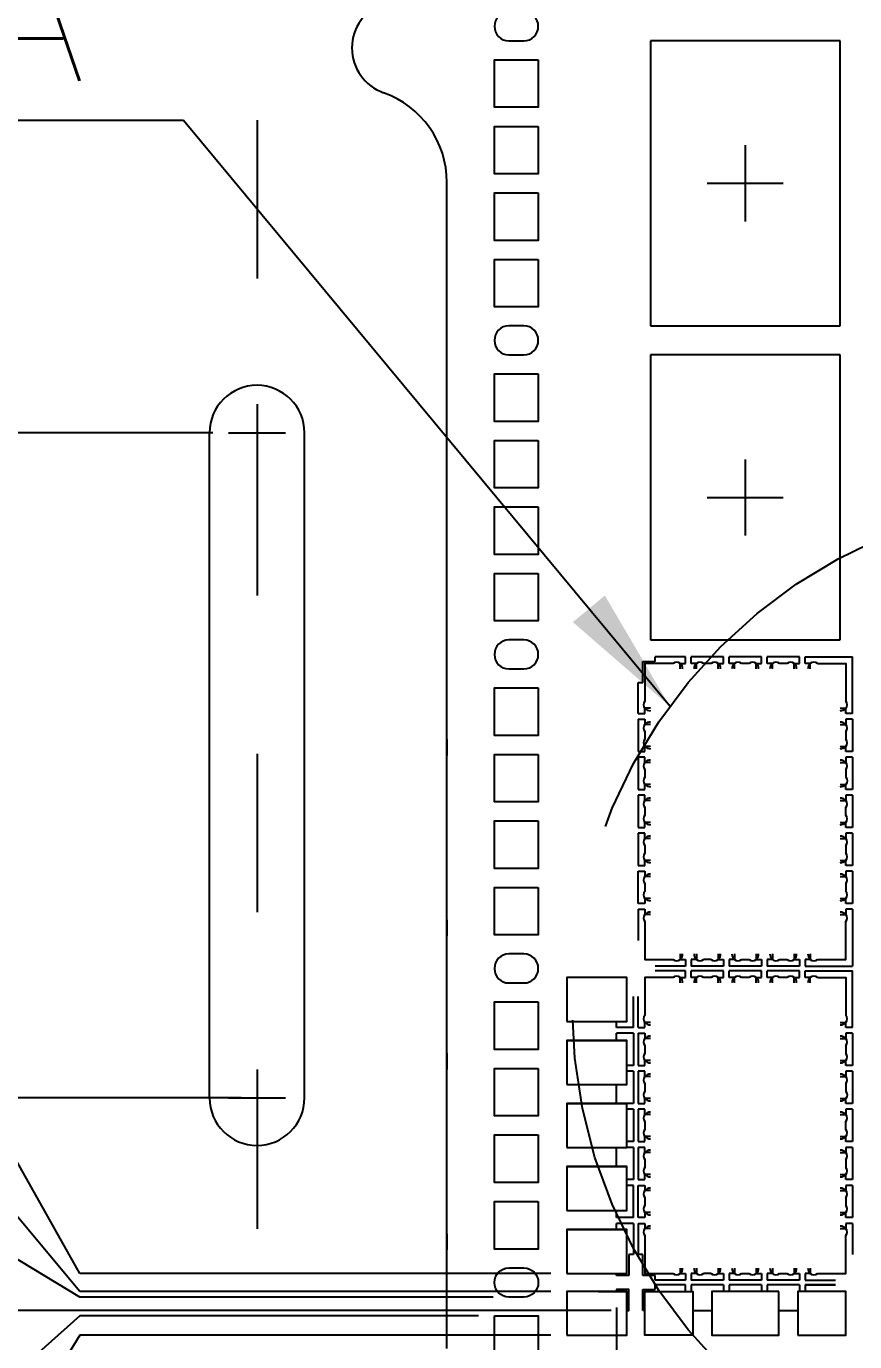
# Model space of a CAD drawing. Header units: millimetres. Extents: x -229.38 to -221.22, y 820.07 to 825.94.
# Drawn here: x -228.279 to -227.755, y 821.223 to 822.053 of the extents above; entities that cross this region are included whole.
import ezdxf

# ---------------------------------------------------------------- set-up
doc = ezdxf.new("R2010")
doc.units = ezdxf.units.MM
doc.linetypes.add('CENTER', pattern=[2, 1.25, -0.25, 0.25, -0.25])
doc.linetypes.add('HIDDEN', pattern=[0.375, 0.25, -0.125])
doc.layers.add('1', color=7, linetype='Continuous')
doc.layers.add('1D', color=4, linetype='Continuous')
doc.styles.add('SIMPLEX', font='simplex.shx', dxfattribs={"bigfont": 'AllInOneBig.shx'})
doc.dimstyles.new('Standard2', dxfattribs={"dimtxt": 0.08, "dimasz": 0.08, "dimexe": 0.01, "dimexo": 0.01, "dimgap": 0.027, "dimtad": 1, "dimdec": 3, "dimlfac": 16.666667, "dimrnd": 0.0005, "dimzin": 1, "dimtxsty": 'SIMPLEX', "dimcen": 0.02, "dimclrd": 256, "dimclre": 256, "dimclrt": 256, "dimazin": 3, "dimtp": 0.03, "dimtm": 0.05, "dimtfac": 0.8, "dimtdec": 3, "dimtmove": 0, "dimatfit": 3, "dimfxl": 0.05, "dimtzin": 4, "dimlwd": -1, "dimlwe": -1})

# ---------------------------------------------------------------- blocks, each defined once
blk = doc.blocks.new('*D48')
at = {"layer": '1D', "ltscale": 0.1, "transparency": 16777216}
for p, q in [((-228.40353, 821.64577), (-228.56353, 821.64577)), ((-228.29288, 821.37677), (-228.40353, 821.64577)), ((-228.14288, 821.37677), (-228.29288, 821.37677))]:
    blk.add_line(p, q, dxfattribs=at)
at = {"layer": 'Defpoints', "color": 0, "ltscale": 0.1, "transparency": 16777216}
for p in [(-226.23388, 822.94576), (-228.56353, 821.64577), (-228.13288, 821.37677)]:
    blk.add_point(p, dxfattribs=at)
at = {"layer": '1D', "ltscale": 0.1, "transparency": 16777216, "insert": (-228.78101, 821.64577), "char_height": 0.08, "attachment_point": 5, "style": 'SIMPLEX'}
blk.add_mtext('\\A1;26.150', dxfattribs=at)
blk = doc.blocks.new('*D49')
at = {"layer": '1D', "ltscale": 0.1, "transparency": 16777216}
blk.add_line((-228.16088, 821.79675), (-228.56476, 821.79675), dxfattribs=at)
at = {"layer": 'Defpoints', "color": 0, "ltscale": 0.1, "transparency": 16777216}
for p in [(-226.23388, 822.94576), (-228.56476, 821.79675), (-228.15088, 821.79675)]:
    blk.add_point(p, dxfattribs=at)
at = {"layer": '1D', "ltscale": 0.1, "transparency": 16777216, "insert": (-228.77461, 821.79675), "char_height": 0.08, "attachment_point": 5, "style": 'SIMPLEX'}
blk.add_mtext('\\A1;19.150', dxfattribs=at)
blk = doc.blocks.new('*D51')
at = {"transparency": 16777216}
for p, q in [((-228.23932, 821.13376), (-228.39932, 820.73296)), ((-227.99288, 821.13376), (-228.23932, 821.13376)), ((-228.39932, 820.73296), (-228.55932, 820.73296))]:
    blk.add_line(p, q, dxfattribs=at)
at = {"layer": 'Defpoints', "color": 0, "transparency": 16777216}
for p in [(-226.23388, 822.94576), (-227.98288, 821.13376), (-228.55932, 820.73296)]:
    blk.add_point(p, dxfattribs=at)
at = {"transparency": 16777216, "insert": (-228.78441, 820.73296), "char_height": 0.08, "attachment_point": 5, "style": 'SIMPLEX'}
blk.add_mtext('\\A1;30.200', dxfattribs=at)
blk = doc.blocks.new('*D55')
at = {"transparency": 16777216}
for p, q in [((-227.98288, 821.12376), (-227.98288, 820.80397)), ((-227.98288, 820.80397), (-228.2668, 820.64397)), ((-228.2668, 820.64397), (-228.2668, 820.48397))]:
    blk.add_line(p, q, dxfattribs=at)
at = {"layer": 'Defpoints', "color": 0, "linetype": 'HIDDEN', "transparency": 16777216}
for p in [(-226.23388, 822.94576), (-227.98288, 821.13376), (-228.2668, 820.48397)]:
    blk.add_point(p, dxfattribs=at)
at = {"linetype": 'HIDDEN', "transparency": 16777216, "insert": (-228.2668, 820.26649), "char_height": 0.08, "attachment_point": 5, "rotation": 90, "style": 'SIMPLEX'}
blk.add_mtext('\\A1;29.150', dxfattribs=at)
blk = doc.blocks.new('*D60')
at = {"transparency": 16777216}
for p, q in [((-228.24658, 821.04376), (-228.40602, 820.6192)), ((-228.09658, 821.04376), (-228.24658, 821.04376)), ((-228.40602, 820.6192), (-228.56602, 820.6192))]:
    blk.add_line(p, q, dxfattribs=at)
at = {"layer": 'Defpoints', "color": 0, "transparency": 16777216}
for p in [(-226.23388, 822.94576), (-228.08658, 821.04376), (-228.56602, 820.6192)]:
    blk.add_point(p, dxfattribs=at)
at = {"transparency": 16777216, "insert": (-229.00445, 820.6192), "char_height": 0.08, "attachment_point": 5, "style": 'SIMPLEX'}
blk.add_mtext('\\A1;31.700%%P0.300', dxfattribs=at)
blk = doc.blocks.new('*D61')
at = {"transparency": 16777216}
for p, q in [((-228.24609, 820.95976), (-228.40609, 820.51016)), ((-227.32984, 820.95976), (-228.24609, 820.95976)), ((-228.40609, 820.51016), (-228.56609, 820.51016))]:
    blk.add_line(p, q, dxfattribs=at)
at = {"layer": 'Defpoints', "color": 0, "transparency": 16777216}
for p in [(-226.23388, 822.94576), (-227.31984, 820.95976), (-228.56609, 820.51016)]:
    blk.add_point(p, dxfattribs=at)
at = {"transparency": 16777216, "insert": (-228.78357, 820.51016), "char_height": 0.08, "attachment_point": 5, "style": 'SIMPLEX'}
blk.add_mtext('\\A1;33.100', dxfattribs=at)
blk = doc.blocks.new('*D75')
at = {"transparency": 16777216}
for p, q in [((-228.24476, 821.20906), (-228.40476, 820.85331)), ((-227.96513, 821.20906), (-228.24476, 821.20906)), ((-228.40476, 820.85331), (-228.56476, 820.85331))]:
    blk.add_line(p, q, dxfattribs=at)
at = {"layer": 'Defpoints', "color": 0, "transparency": 16777216}
for p in [(-226.23388, 822.94576), (-227.95513, 821.20906), (-228.56476, 820.85331)]:
    blk.add_point(p, dxfattribs=at)
at = {"transparency": 16777216, "insert": (-228.78985, 820.85331), "char_height": 0.08, "attachment_point": 5, "style": 'SIMPLEX'}
blk.add_mtext('\\A1;28.945', dxfattribs=at)
blk = doc.blocks.new('*D76')
at = {"transparency": 16777216}
for p, q in [((-228.24476, 821.22706), (-228.40476, 820.96707)), ((-227.94713, 821.22706), (-228.24476, 821.22706)), ((-228.40476, 820.96707), (-228.56476, 820.96707))]:
    blk.add_line(p, q, dxfattribs=at)
at = {"layer": 'Defpoints', "color": 0, "transparency": 16777216}
for p in [(-226.23388, 822.94576), (-227.93713, 821.22706), (-228.56476, 820.96707)]:
    blk.add_point(p, dxfattribs=at)
at = {"transparency": 16777216, "insert": (-228.78985, 820.96707), "char_height": 0.08, "attachment_point": 5, "style": 'SIMPLEX'}
blk.add_mtext('\\A1;28.645', dxfattribs=at)
blk = doc.blocks.new('*D77')
at = {"transparency": 16777216}
blk.add_line((-227.90918, 821.24251), (-228.56476, 821.24251), dxfattribs=at)
at = {"layer": 'Defpoints', "color": 0, "transparency": 16777216}
for p in [(-226.23388, 822.94576), (-228.56476, 821.24251), (-227.89918, 821.24251)]:
    blk.add_point(p, dxfattribs=at)
at = {"transparency": 16777216, "insert": (-228.78985, 821.24251), "char_height": 0.08, "attachment_point": 5, "style": 'SIMPLEX'}
blk.add_mtext('\\A1;28.388', dxfattribs=at)
blk = doc.blocks.new('*D78')
at = {"transparency": 16777216}
for p, q in [((-228.24476, 821.23909), (-228.40476, 821.097)), ((-227.99288, 821.23909), (-228.24476, 821.23909)), ((-228.40476, 821.097), (-228.56476, 821.097))]:
    blk.add_line(p, q, dxfattribs=at)
at = {"layer": 'Defpoints', "color": 0, "transparency": 16777216}
for p in [(-226.23388, 822.94576), (-227.98288, 821.23909), (-228.56476, 821.097)]:
    blk.add_point(p, dxfattribs=at)
at = {"transparency": 16777216, "insert": (-228.78985, 821.097), "char_height": 0.08, "attachment_point": 5, "style": 'SIMPLEX'}
blk.add_mtext('\\A1;28.445', dxfattribs=at)
blk = doc.blocks.new('*D79')
at = {"transparency": 16777216}
for p, q in [((-228.40476, 821.34721), (-228.56476, 821.34721)), ((-228.24476, 821.25104), (-228.40476, 821.34721)), ((-227.98371, 821.25104), (-228.24476, 821.25104))]:
    blk.add_line(p, q, dxfattribs=at)
at = {"layer": 'Defpoints', "color": 0, "transparency": 16777216}
for p in [(-226.23388, 822.94576), (-228.56476, 821.34721), (-227.97371, 821.25104)]:
    blk.add_point(p, dxfattribs=at)
at = {"transparency": 16777216, "insert": (-228.78795, 821.34721), "char_height": 0.08, "attachment_point": 5, "style": 'SIMPLEX'}
blk.add_mtext('\\A1;28.246', dxfattribs=at)
blk = doc.blocks.new('*D80')
at = {"transparency": 16777216}
for p, q in [((-228.40476, 821.4456), (-228.56476, 821.4456)), ((-228.24476, 821.25451), (-228.40476, 821.4456)), ((-227.94713, 821.25451), (-228.24476, 821.25451))]:
    blk.add_line(p, q, dxfattribs=at)
at = {"layer": 'Defpoints', "color": 0, "transparency": 16777216}
for p in [(-226.23388, 822.94576), (-228.56476, 821.4456), (-227.93713, 821.25451)]:
    blk.add_point(p, dxfattribs=at)
at = {"transparency": 16777216, "insert": (-228.78223, 821.4456), "char_height": 0.08, "attachment_point": 5, "style": 'SIMPLEX'}
blk.add_mtext('\\A1;28.188', dxfattribs=at)
blk = doc.blocks.new('*D81')
at = {"transparency": 16777216}
for p, q in [((-228.40476, 821.54924), (-228.56476, 821.54924)), ((-228.24476, 821.26591), (-228.40476, 821.54924)), ((-227.94713, 821.26591), (-228.24476, 821.26591))]:
    blk.add_line(p, q, dxfattribs=at)
at = {"layer": 'Defpoints', "color": 0, "transparency": 16777216}
for p in [(-226.23388, 822.94576), (-228.56476, 821.54924), (-227.93713, 821.26591)]:
    blk.add_point(p, dxfattribs=at)
at = {"transparency": 16777216, "insert": (-228.78985, 821.54924), "char_height": 0.08, "attachment_point": 5, "style": 'SIMPLEX'}
blk.add_mtext('\\A1;27.998', dxfattribs=at)
blk = doc.blocks.new('*D82')
at = {"transparency": 16777216}
for p, q in [((-227.95513, 821.19906), (-227.95513, 820.80397)), ((-227.95513, 820.80397), (-228.15585, 820.64397)), ((-228.15585, 820.64397), (-228.15585, 820.48397))]:
    blk.add_line(p, q, dxfattribs=at)
at = {"layer": 'Defpoints', "color": 0, "transparency": 16777216}
for p in [(-226.23388, 822.94576), (-227.95513, 821.20906), (-228.15585, 820.48397)]:
    blk.add_point(p, dxfattribs=at)
at = {"transparency": 16777216, "insert": (-228.15585, 820.25888), "char_height": 0.08, "attachment_point": 5, "rotation": 90, "style": 'SIMPLEX'}
blk.add_mtext('\\A1;28.688', dxfattribs=at)
blk = doc.blocks.new('*D83')
at = {"transparency": 16777216}
for p, q in [((-227.93713, 821.21706), (-227.93713, 820.80397)), ((-227.93713, 820.80397), (-228.0543, 820.64397)), ((-228.0543, 820.64397), (-228.0543, 820.48397))]:
    blk.add_line(p, q, dxfattribs=at)
at = {"layer": 'Defpoints', "color": 0, "transparency": 16777216}
for p in [(-226.23388, 822.94576), (-227.93713, 821.22706), (-228.0543, 820.48397)]:
    blk.add_point(p, dxfattribs=at)
at = {"transparency": 16777216, "insert": (-228.0543, 820.25888), "char_height": 0.08, "attachment_point": 5, "rotation": 90, "style": 'SIMPLEX'}
blk.add_mtext('\\A1;28.388', dxfattribs=at)
blk = doc.blocks.new('*D84')
at = {"transparency": 16777216}
blk.add_line((-227.91463, 821.12376), (-227.91463, 820.48397), dxfattribs=at)
at = {"layer": 'Defpoints', "color": 0, "transparency": 16777216}
for p in [(-226.23388, 822.94576), (-227.91463, 821.13376), (-227.91463, 820.48397)]:
    blk.add_point(p, dxfattribs=at)
at = {"transparency": 16777216, "insert": (-227.91463, 820.26649), "char_height": 0.08, "attachment_point": 5, "rotation": 90, "style": 'SIMPLEX'}
blk.add_mtext('\\A1;28.013', dxfattribs=at)
blk = doc.blocks.new('*D85')
at = {"transparency": 16777216}
for p, q in [((-227.90263, 821.13291), (-227.90263, 820.80397)), ((-227.90263, 820.80397), (-227.67199, 820.64397)), ((-227.67199, 820.64397), (-227.67199, 820.48397))]:
    blk.add_line(p, q, dxfattribs=at)
at = {"layer": 'Defpoints', "color": 0, "transparency": 16777216}
for p in [(-226.23388, 822.94576), (-227.90263, 821.14291), (-227.67199, 820.48397)]:
    blk.add_point(p, dxfattribs=at)
at = {"transparency": 16777216, "insert": (-227.67199, 820.26649), "char_height": 0.08, "attachment_point": 5, "rotation": 90, "style": 'SIMPLEX'}
blk.add_mtext('\\A1;27.813', dxfattribs=at)
blk = doc.blocks.new('*D86')
at = {"transparency": 16777216}
for p, q in [((-227.90563, 821.24451), (-227.90563, 820.80397)), ((-227.90563, 820.80397), (-227.79241, 820.64397)), ((-227.79241, 820.64397), (-227.79241, 820.48397))]:
    blk.add_line(p, q, dxfattribs=at)
at = {"layer": 'Defpoints', "color": 0, "transparency": 16777216}
for p in [(-226.23388, 822.94576), (-227.90563, 821.25451), (-227.79241, 820.48397)]:
    blk.add_point(p, dxfattribs=at)
at = {"transparency": 16777216, "insert": (-227.79241, 820.25888), "char_height": 0.08, "attachment_point": 5, "rotation": 90, "style": 'SIMPLEX'}
blk.add_mtext('\\A1;27.863', dxfattribs=at)
blk = doc.blocks.new('*D87')
at = {"transparency": 16777216}
for p, q in [((-227.89918, 821.21706), (-227.89918, 820.80397)), ((-227.89918, 820.80397), (-227.54919, 820.64397)), ((-227.54919, 820.64397), (-227.54919, 820.48397))]:
    blk.add_line(p, q, dxfattribs=at)
at = {"layer": 'Defpoints', "color": 0, "transparency": 16777216}
for p in [(-226.23388, 822.94576), (-227.89918, 821.22706), (-227.54919, 820.48397)]:
    blk.add_point(p, dxfattribs=at)
at = {"transparency": 16777216, "insert": (-227.54919, 820.25888), "char_height": 0.08, "attachment_point": 5, "rotation": 90, "style": 'SIMPLEX'}
blk.add_mtext('\\A1;27.755', dxfattribs=at)
blk = doc.blocks.new('*D88')
at = {"transparency": 16777216}
for p, q in [((-227.88778, 821.21706), (-227.88778, 820.80397)), ((-227.88778, 820.80397), (-227.43386, 820.64397)), ((-227.43386, 820.64397), (-227.43386, 820.48397))]:
    blk.add_line(p, q, dxfattribs=at)
at = {"layer": 'Defpoints', "color": 0, "transparency": 16777216}
for p in [(-226.23388, 822.94576), (-227.88778, 821.22706), (-227.43386, 820.48397)]:
    blk.add_point(p, dxfattribs=at)
at = {"transparency": 16777216, "insert": (-227.43386, 820.25888), "char_height": 0.08, "attachment_point": 5, "rotation": 90, "style": 'SIMPLEX'}
blk.add_mtext('\\A1;27.565', dxfattribs=at)

msp = doc.modelspace()

# ---------------------------------------------------------------- linework, layer by layer
at = {"color": 0, "linetype": 'HIDDEN', "ltscale": 0.1}
for p, q in [((-227.83813, 821.655311), (-227.85853, 821.655311)), ((-227.81413, 821.655311), (-227.83453, 821.655311)), ((-227.79013, 821.655311), (-227.81053, 821.655311)), ((-227.75668, 821.615861), (-227.75668, 821.595461)), ((-228.01288, 821.603245), (-228.01288, 821.593045)), ((-227.75668, 821.591861), (-227.75668, 821.571461)), ((-227.75668, 821.567861), (-227.75668, 821.547461)), ((-227.75668, 821.543861), (-227.75668, 821.523461)), ((-227.75668, 821.519861), (-227.75668, 821.499461)), ((-228.01288, 821.489261), (-228.01288, 821.479061)), ((-227.83813, 821.460011), (-227.85853, 821.460011)), ((-227.83813, 821.457011), (-227.85853, 821.457011)), ((-227.81413, 821.460011), (-227.83453, 821.460011)), ((-227.81413, 821.457011), (-227.83453, 821.457011)), ((-227.79013, 821.460011), (-227.81053, 821.460011)), ((-227.79013, 821.457011), (-227.81053, 821.457011)), ((-227.89498, 821.417561), (-227.89498, 821.397161)), ((-227.75668, 821.417561), (-227.75668, 821.397161)), ((-228.01288, 821.404945), (-228.01288, 821.394745)), ((-227.89498, 821.397161), (-227.89918, 821.397161)), ((-227.89498, 821.393561), (-227.89918, 821.393561)), ((-227.89498, 821.393561), (-227.89498, 821.373161)), ((-227.75668, 821.393561), (-227.75668, 821.373161)), ((-227.89498, 821.373161), (-227.89918, 821.373161)), ((-227.89498, 821.369561), (-227.89918, 821.369561)), ((-227.89498, 821.369561), (-227.89498, 821.349161)), ((-227.75668, 821.369561), (-227.75668, 821.349161)), ((-227.89498, 821.349161), (-227.89918, 821.349161)), ((-227.89498, 821.345561), (-227.89918, 821.345561)), ((-227.89498, 821.345561), (-227.89498, 821.325161)), ((-227.75668, 821.345561), (-227.75668, 821.325161)), ((-227.89498, 821.325161), (-227.89918, 821.325161)), ((-227.89498, 821.321561), (-227.89918, 821.321561)), ((-227.89498, 821.301161), (-227.89498, 821.321561)), ((-227.75668, 821.321561), (-227.75668, 821.301161)), ((-228.01288, 821.290961), (-228.01288, 821.280761)), ((-227.89498, 821.277911), (-227.89798, 821.277911)), ((-227.83813, 821.261711), (-227.85853, 821.261711)), ((-227.83813, 821.258711), (-227.85853, 821.258711)), ((-227.81413, 821.261711), (-227.83453, 821.261711)), ((-227.81413, 821.258711), (-227.83453, 821.258711)), ((-227.79013, 821.261711), (-227.81053, 821.261711)), ((-227.79013, 821.258711), (-227.81053, 821.258711))]:
    msp.add_line(p, q, dxfattribs=at)
at = {"color": 0}
for p, q in [((-227.86543, 821.647661), (-227.86543, 821.651111)), ((-227.85523, 821.647661), (-227.85523, 821.651111)), ((-227.84143, 821.647661), (-227.84143, 821.651111)), ((-227.83123, 821.647661), (-227.83123, 821.651111)), ((-227.81743, 821.647661), (-227.81743, 821.651111)), ((-227.80723, 821.647661), (-227.80723, 821.651111)), ((-227.79343, 821.647661), (-227.79343, 821.651111)), ((-227.78323, 821.647661), (-227.78323, 821.651111)), ((-227.88433, 821.622761), (-227.88778, 821.622761)), ((-227.76433, 821.622761), (-227.76088, 821.622761)), ((-227.88433, 821.612561), (-227.88778, 821.612561)), ((-227.76433, 821.612561), (-227.76088, 821.612561)), ((-227.88433, 821.598761), (-227.88778, 821.598761)), ((-227.76433, 821.598761), (-227.76088, 821.598761)), ((-227.88433, 821.588561), (-227.88778, 821.588561)), ((-227.76433, 821.588561), (-227.76088, 821.588561)), ((-227.88433, 821.574761), (-227.88778, 821.574761)), ((-227.76433, 821.574761), (-227.76088, 821.574761)), ((-227.88433, 821.564561), (-227.88778, 821.564561)), ((-227.76433, 821.564561), (-227.76088, 821.564561)), ((-227.88433, 821.550761), (-227.88778, 821.550761)), ((-227.76433, 821.550761), (-227.76088, 821.550761)), ((-227.88433, 821.540561), (-227.88778, 821.540561)), ((-227.76433, 821.540561), (-227.76088, 821.540561)), ((-227.88433, 821.526761), (-227.88778, 821.526761)), ((-227.76433, 821.526761), (-227.76088, 821.526761)), ((-227.88433, 821.516561), (-227.88778, 821.516561)), ((-227.76433, 821.516561), (-227.76088, 821.516561)), ((-227.88433, 821.502761), (-227.88778, 821.502761)), ((-227.76433, 821.502761), (-227.76088, 821.502761)), ((-227.88433, 821.492561), (-227.88778, 821.492561)), ((-227.76433, 821.492561), (-227.76088, 821.492561)), ((-227.86543, 821.467661), (-227.86543, 821.464211)), ((-227.85523, 821.467661), (-227.85523, 821.464211)), ((-227.84143, 821.467661), (-227.84143, 821.464211)), ((-227.83123, 821.467661), (-227.83123, 821.464211)), ((-227.81743, 821.467661), (-227.81743, 821.464211)), ((-227.80723, 821.467661), (-227.80723, 821.464211)), ((-227.79343, 821.467661), (-227.79343, 821.464211)), ((-227.78323, 821.467661), (-227.78323, 821.464211)), ((-227.86543, 821.449361), (-227.86543, 821.452811)), ((-227.85523, 821.449361), (-227.85523, 821.452811)), ((-227.84143, 821.449361), (-227.84143, 821.452811)), ((-227.83123, 821.449361), (-227.83123, 821.452811)), ((-227.81743, 821.449361), (-227.81743, 821.452811)), ((-227.80723, 821.449361), (-227.80723, 821.452811)), ((-227.79343, 821.449361), (-227.79343, 821.452811)), ((-227.78323, 821.449361), (-227.78323, 821.452811)), ((-227.88433, 821.424461), (-227.88778, 821.424461)), ((-227.76433, 821.424461), (-227.76088, 821.424461)), ((-227.88433, 821.414261), (-227.88778, 821.414261)), ((-227.76433, 821.414261), (-227.76088, 821.414261)), ((-227.88433, 821.400461), (-227.88778, 821.400461)), ((-227.76433, 821.400461), (-227.76088, 821.400461)), ((-227.88433, 821.390261), (-227.88778, 821.390261)), ((-227.76433, 821.390261), (-227.76088, 821.390261)), ((-227.88433, 821.376461), (-227.88778, 821.376461)), ((-227.76433, 821.376461), (-227.76088, 821.376461)), ((-227.88433, 821.366261), (-227.88778, 821.366261)), ((-227.76433, 821.366261), (-227.76088, 821.366261)), ((-227.88433, 821.352461), (-227.88778, 821.352461)), ((-227.76433, 821.352461), (-227.76088, 821.352461)), ((-227.88433, 821.342261), (-227.88778, 821.342261)), ((-227.76433, 821.342261), (-227.76088, 821.342261)), ((-227.88433, 821.328461), (-227.88778, 821.328461)), ((-227.76433, 821.328461), (-227.76088, 821.328461)), ((-227.88433, 821.318261), (-227.88778, 821.318261)), ((-227.76433, 821.318261), (-227.76088, 821.318261)), ((-227.88433, 821.304461), (-227.88778, 821.304461)), ((-227.76433, 821.304461), (-227.76088, 821.304461)), ((-227.88433, 821.294261), (-227.88778, 821.294261)), ((-227.76433, 821.294261), (-227.76088, 821.294261)), ((-227.86543, 821.269361), (-227.86543, 821.265911)), ((-227.85523, 821.269361), (-227.85523, 821.265911)), ((-227.84143, 821.269361), (-227.84143, 821.265911)), ((-227.83123, 821.269361), (-227.83123, 821.265911)), ((-227.81743, 821.269361), (-227.81743, 821.265911)), ((-227.80723, 821.269361), (-227.80723, 821.265911)), ((-227.79343, 821.269361), (-227.79343, 821.265911)), ((-227.78323, 821.269361), (-227.78323, 821.265911))]:
    msp.add_line(p, q, dxfattribs=at)
for p, q in [((-227.845873, 821.651111), (-227.850787, 821.651111)), ((-227.821873, 821.651111), (-227.826787, 821.651111)), ((-227.797873, 821.651111), (-227.802787, 821.651111)), ((-227.88778, 821.632118), (-227.88778, 821.627204)), ((-227.76088, 821.632118), (-227.76088, 821.627204)), ((-227.88778, 821.608118), (-227.88778, 821.603204)), ((-227.76088, 821.608118), (-227.76088, 821.603204)), ((-227.88778, 821.584118), (-227.88778, 821.579204)), ((-227.88778, 821.560118), (-227.88778, 821.555204)), ((-227.88778, 821.536118), (-227.88778, 821.531204)), ((-227.76088, 821.536118), (-227.76088, 821.531204)), ((-227.88778, 821.512118), (-227.88778, 821.507204)), ((-227.76088, 821.512118), (-227.76088, 821.507204)), ((-227.845873, 821.464211), (-227.850787, 821.464211)), ((-227.826787, 821.464211), (-227.821873, 821.464211)), ((-227.802787, 821.464211), (-227.797873, 821.464211)), ((-227.845873, 821.452811), (-227.850787, 821.452811)), ((-227.821873, 821.452811), (-227.826787, 821.452811)), ((-227.797873, 821.452811), (-227.802787, 821.452811)), ((-227.88778, 821.433818), (-227.88778, 821.428904)), ((-227.76088, 821.433818), (-227.76088, 821.428904)), ((-227.88778, 821.409818), (-227.88778, 821.404904)), ((-227.76088, 821.409818), (-227.76088, 821.404904)), ((-227.88778, 821.385818), (-227.88778, 821.380904)), ((-227.88778, 821.361818), (-227.88778, 821.356904)), ((-227.88778, 821.337818), (-227.88778, 821.332904)), ((-227.76088, 821.337818), (-227.76088, 821.332904)), ((-227.88778, 821.313818), (-227.88778, 821.308904)), ((-227.76088, 821.313818), (-227.76088, 821.308904)), ((-227.845873, 821.265911), (-227.850787, 821.265911)), ((-227.826787, 821.265911), (-227.821873, 821.265911)), ((-227.802787, 821.265911), (-227.797873, 821.265911)), ((-227.85853, 821.258711), (-227.85853, 821.254511)), ((-227.83813, 821.258711), (-227.83813, 821.254511)), ((-227.83453, 821.258711), (-227.83453, 821.254511)), ((-227.81413, 821.258711), (-227.81413, 821.254511)), ((-227.81053, 821.258711), (-227.81053, 821.254511)), ((-227.79013, 821.258711), (-227.79013, 821.254511)), ((-227.78653, 821.258711), (-227.78653, 821.254511))]:
    msp.add_line(p, q)
at = {"linetype": 'HIDDEN', "ltscale": 0.1}
for p, q in [((-227.90563, 821.421161), (-227.90563, 821.425031)), ((-227.90563, 821.413031), (-227.90563, 821.417561)), ((-227.90563, 821.373251), (-227.90563, 821.385251)), ((-227.90563, 821.333471), (-227.90563, 821.345471)), ((-227.90563, 821.301161), (-227.90563, 821.305691)), ((-227.90563, 821.293691), (-227.90563, 821.297561)), ((-227.90563, 821.264711), (-227.90563, 821.265911)), ((-227.85748, 821.242511), (-227.84548, 821.242511)), ((-227.80318, 821.242511), (-227.79118, 821.242511))]:
    msp.add_line(p, q, dxfattribs=at)
for points in [[(-227.973709, 822.04423), (-227.964301, 822.04423, 1), (-227.964301, 822.062572), (-227.973709, 822.062572, 1), (-227.973709, 822.04423, 1)], [(-227.973709, 821.84593), (-227.964301, 821.84593, 1), (-227.964301, 821.864272), (-227.973709, 821.864272, 1), (-227.973709, 821.84593, 1)], [(-227.973709, 821.64763), (-227.964301, 821.64763, 1), (-227.964301, 821.665972), (-227.973709, 821.665972, 1), (-227.973709, 821.64763, 1)], [(-227.76088, 821.584118), (-227.76088, 821.579204, -0.4051074), (-227.76088, 821.574761)], [(-227.973709, 821.44933), (-227.964301, 821.44933, 1), (-227.964301, 821.467672), (-227.973709, 821.467672, 1), (-227.973709, 821.44933, 1)], [(-227.76088, 821.385818), (-227.76088, 821.380904, -0.4051074), (-227.76088, 821.376461)], [(-227.973709, 821.269382), (-227.964301, 821.269382, -1), (-227.964301, 821.25104), (-227.973709, 821.25104, -1), (-227.973709, 821.269382, -1)]]:
    msp.add_lwpolyline(points, format="xyb")
at = {"color": 1, "linetype": 'HIDDEN'}
for points in [[(-227.76433, 821.864261), (-227.76433, 822.044261), (-227.88433, 822.044261), (-227.88433, 821.864261)], [(-227.76433, 821.665961), (-227.76433, 821.845961), (-227.88433, 821.845961), (-227.88433, 821.665961)]]:
    msp.add_lwpolyline(points, close=True, dxfattribs=at)
for points in [[(-227.95513, 822.03225), (-227.95513, 822.00225), (-227.98288, 822.00225), (-227.98288, 822.03225)], [(-227.95513, 821.99025), (-227.95513, 821.96025), (-227.98288, 821.96025), (-227.98288, 821.99025)], [(-227.95513, 821.94825), (-227.95513, 821.91825), (-227.98288, 821.91825), (-227.98288, 821.94825)], [(-227.95513, 821.90625), (-227.95513, 821.87625), (-227.98288, 821.87625), (-227.98288, 821.90625)], [(-227.95513, 821.83395), (-227.95513, 821.80395), (-227.98288, 821.80395), (-227.98288, 821.83395)], [(-227.95513, 821.79195), (-227.95513, 821.76195), (-227.98288, 821.76195), (-227.98288, 821.79195)], [(-227.95513, 821.74995), (-227.95513, 821.71995), (-227.98288, 821.71995), (-227.98288, 821.74995)], [(-227.95513, 821.70795), (-227.95513, 821.67795), (-227.98288, 821.67795), (-227.98288, 821.70795)], [(-227.95513, 821.63565), (-227.95513, 821.60565), (-227.98288, 821.60565), (-227.98288, 821.63565)], [(-227.95513, 821.59365), (-227.95513, 821.56365), (-227.98288, 821.56365), (-227.98288, 821.59365)], [(-227.95513, 821.55165), (-227.95513, 821.52165), (-227.98288, 821.52165), (-227.98288, 821.55165)], [(-227.95513, 821.50965), (-227.95513, 821.47965), (-227.98288, 821.47965), (-227.98288, 821.50965)], [(-227.93713, 821.425031), (-227.89918, 821.425031), (-227.89918, 821.452811), (-227.93713, 821.452811)], [(-227.95513, 821.43735), (-227.95513, 821.40735), (-227.98288, 821.40735), (-227.98288, 821.43735)], [(-227.93713, 821.385251), (-227.89918, 821.385251), (-227.89918, 821.413031), (-227.93713, 821.413031)], [(-227.95513, 821.39535), (-227.95513, 821.36535), (-227.98288, 821.36535), (-227.98288, 821.39535)], [(-227.93713, 821.345471), (-227.89918, 821.345471), (-227.89918, 821.373251), (-227.93713, 821.373251)], [(-227.95513, 821.35335), (-227.95513, 821.32335), (-227.98288, 821.32335), (-227.98288, 821.35335)], [(-227.93713, 821.305691), (-227.89918, 821.305691), (-227.89918, 821.333471), (-227.93713, 821.333471)], [(-227.95513, 821.31135), (-227.95513, 821.28135), (-227.98288, 821.28135), (-227.98288, 821.31135)], [(-227.93713, 821.265911), (-227.89918, 821.265911), (-227.89918, 821.293691), (-227.93713, 821.293691)], [(-227.93713, 821.227061), (-227.89918, 821.227061), (-227.89918, 821.254511), (-227.93713, 821.254511)], [(-227.85748, 821.227061), (-227.88778, 821.227061), (-227.88778, 821.254511), (-227.85748, 821.254511)], [(-227.80318, 821.254511), (-227.84548, 821.254511), (-227.84548, 821.227061), (-227.80318, 821.227061)], [(-227.79118, 821.227061), (-227.76088, 821.227061), (-227.76088, 821.254511), (-227.79118, 821.254511)]]:
    msp.add_lwpolyline(points, close=True)
at = {"color": 0, "linetype": 'HIDDEN', "ltscale": 0.1}
for points in [[(-227.89198, 821.639111), (-227.88898, 821.639111), (-227.88898, 821.652311), (-227.88133, 821.652311), (-227.88133, 821.655311)], [(-227.86213, 821.655311), (-227.88133, 821.655311)], [(-227.86543, 821.651111), (-227.86213, 821.651111), (-227.86213, 821.655311)], [(-227.85523, 821.651111), (-227.85853, 821.651111), (-227.85853, 821.655311)], [(-227.84143, 821.651111), (-227.83813, 821.651111), (-227.83813, 821.655311)], [(-227.83123, 821.651111), (-227.83453, 821.651111), (-227.83453, 821.655311)], [(-227.81743, 821.651111), (-227.81413, 821.651111), (-227.81413, 821.655311)], [(-227.80723, 821.651111), (-227.81053, 821.651111), (-227.81053, 821.655311)], [(-227.79343, 821.651111), (-227.79013, 821.651111), (-227.79013, 821.655311)], [(-227.78323, 821.651111), (-227.78653, 821.651111), (-227.78653, 821.655311)], [(-227.78653, 821.655311), (-227.75668, 821.655311)], [(-227.75668, 821.619461), (-227.75668, 821.655311)], [(-227.89198, 821.619461), (-227.89198, 821.639111)], [(-227.89198, 821.619461), (-227.88778, 821.619461), (-227.88778, 821.622761)], [(-227.75668, 821.619461), (-227.76088, 821.619461), (-227.76088, 821.622761)], [(-227.89198, 821.615861), (-227.88778, 821.615861), (-227.88778, 821.612561)], [(-227.89198, 821.615861), (-227.89198, 821.595461), (-227.88778, 821.595461), (-227.88778, 821.598761)], [(-227.75668, 821.615861), (-227.76088, 821.615861), (-227.76088, 821.612561)], [(-227.75668, 821.595461), (-227.76088, 821.595461), (-227.76088, 821.598761)], [(-227.88778, 821.588561), (-227.88778, 821.591861), (-227.89198, 821.591861), (-227.89198, 821.571461), (-227.88778, 821.571461), (-227.88778, 821.574761)], [(-227.75668, 821.591861), (-227.76088, 821.591861), (-227.76088, 821.588561)], [(-227.75668, 821.571461), (-227.76088, 821.571461), (-227.76088, 821.574761)], [(-227.88778, 821.564561), (-227.88778, 821.567861), (-227.89198, 821.567861), (-227.89198, 821.547461), (-227.88778, 821.547461), (-227.88778, 821.550761)], [(-227.75668, 821.567861), (-227.76088, 821.567861), (-227.76088, 821.564561)], [(-227.75668, 821.547461), (-227.76088, 821.547461), (-227.76088, 821.550761)], [(-227.88778, 821.540561), (-227.88778, 821.543861), (-227.89198, 821.543861), (-227.89198, 821.523461), (-227.88778, 821.523461), (-227.88778, 821.526761)], [(-227.75668, 821.543861), (-227.76088, 821.543861), (-227.76088, 821.540561)], [(-227.75668, 821.523461), (-227.76088, 821.523461), (-227.76088, 821.526761)], [(-227.88778, 821.502761), (-227.88778, 821.499461), (-227.89198, 821.499461), (-227.89198, 821.519861), (-227.88778, 821.519861), (-227.88778, 821.516561)], [(-227.75668, 821.519861), (-227.76088, 821.519861), (-227.76088, 821.516561)], [(-227.89198, 821.495861), (-227.88778, 821.495861), (-227.88778, 821.492561)], [(-227.89198, 821.495861), (-227.89198, 821.476211)], [(-227.75668, 821.499461), (-227.76088, 821.499461), (-227.76088, 821.502761)], [(-227.75668, 821.495861), (-227.76088, 821.495861), (-227.76088, 821.492561)], [(-227.75668, 821.495861), (-227.75668, 821.460011)], [(-227.86543, 821.464211), (-227.86213, 821.464211), (-227.86213, 821.460011)], [(-227.85523, 821.464211), (-227.85853, 821.464211), (-227.85853, 821.460011)], [(-227.84143, 821.464211), (-227.83813, 821.464211), (-227.83813, 821.460011)], [(-227.83123, 821.464211), (-227.83453, 821.464211), (-227.83453, 821.460011)], [(-227.81743, 821.464211), (-227.81413, 821.464211), (-227.81413, 821.460011)], [(-227.80723, 821.464211), (-227.81053, 821.464211), (-227.81053, 821.460011)], [(-227.79343, 821.464211), (-227.79013, 821.464211), (-227.79013, 821.460011)], [(-227.78323, 821.464211), (-227.78653, 821.464211), (-227.78653, 821.460011)], [(-227.86213, 821.460011), (-227.88133, 821.460011)], [(-227.86213, 821.457011), (-227.88133, 821.457011)], [(-227.86543, 821.452811), (-227.86213, 821.452811), (-227.86213, 821.457011)], [(-227.85523, 821.452811), (-227.85853, 821.452811), (-227.85853, 821.457011)], [(-227.84143, 821.452811), (-227.83813, 821.452811), (-227.83813, 821.457011)], [(-227.83123, 821.452811), (-227.83453, 821.452811), (-227.83453, 821.457011)], [(-227.81743, 821.452811), (-227.81413, 821.452811), (-227.81413, 821.457011)], [(-227.80723, 821.452811), (-227.81053, 821.452811), (-227.81053, 821.457011)], [(-227.79343, 821.452811), (-227.79013, 821.452811), (-227.79013, 821.457011)], [(-227.78653, 821.460011), (-227.75668, 821.460011)], [(-227.78323, 821.452811), (-227.78653, 821.452811), (-227.78653, 821.457011)], [(-227.78653, 821.457011), (-227.75668, 821.457011)], [(-227.75668, 821.421161), (-227.75668, 821.457011)], [(-227.89498, 821.421161), (-227.89498, 821.440811)], [(-227.89198, 821.421161), (-227.89198, 821.440811)], [(-227.89198, 821.421161), (-227.88778, 821.421161), (-227.88778, 821.424461)], [(-227.75668, 821.421161), (-227.76088, 821.421161), (-227.76088, 821.424461)], [(-227.89198, 821.417561), (-227.88778, 821.417561), (-227.88778, 821.414261)], [(-227.89198, 821.417561), (-227.89198, 821.397161), (-227.88778, 821.397161), (-227.88778, 821.400461)], [(-227.75668, 821.417561), (-227.76088, 821.417561), (-227.76088, 821.414261)], [(-227.75668, 821.397161), (-227.76088, 821.397161), (-227.76088, 821.400461)], [(-227.88778, 821.390261), (-227.88778, 821.393561), (-227.89198, 821.393561), (-227.89198, 821.373161), (-227.88778, 821.373161), (-227.88778, 821.376461)], [(-227.75668, 821.393561), (-227.76088, 821.393561), (-227.76088, 821.390261)], [(-227.75668, 821.373161), (-227.76088, 821.373161), (-227.76088, 821.376461)], [(-227.88778, 821.366261), (-227.88778, 821.369561), (-227.89198, 821.369561), (-227.89198, 821.349161), (-227.88778, 821.349161), (-227.88778, 821.352461)], [(-227.75668, 821.369561), (-227.76088, 821.369561), (-227.76088, 821.366261)], [(-227.75668, 821.349161), (-227.76088, 821.349161), (-227.76088, 821.352461)], [(-227.88778, 821.342261), (-227.88778, 821.345561), (-227.89198, 821.345561), (-227.89198, 821.325161), (-227.88778, 821.325161), (-227.88778, 821.328461)], [(-227.75668, 821.345561), (-227.76088, 821.345561), (-227.76088, 821.342261)], [(-227.88778, 821.304461), (-227.88778, 821.301161), (-227.89198, 821.301161), (-227.89198, 821.321561), (-227.88778, 821.321561), (-227.88778, 821.318261)], [(-227.75668, 821.325161), (-227.76088, 821.325161), (-227.76088, 821.328461)], [(-227.75668, 821.321561), (-227.76088, 821.321561), (-227.76088, 821.318261)], [(-227.75668, 821.301161), (-227.76088, 821.301161), (-227.76088, 821.304461)], [(-227.89498, 821.301161), (-227.89918, 821.301161), (-227.90563, 821.301161)], [(-227.89498, 821.297561), (-227.89918, 821.297561), (-227.90563, 821.297561)], [(-227.89498, 821.297561), (-227.89498, 821.277911)], [(-227.89198, 821.297561), (-227.88778, 821.297561), (-227.88778, 821.294261)], [(-227.89198, 821.297561), (-227.89198, 821.277911)], [(-227.75668, 821.297561), (-227.76088, 821.297561), (-227.76088, 821.294261)], [(-227.75668, 821.297561), (-227.75668, 821.277911)], [(-227.89798, 821.277911), (-227.89798, 821.264711), (-227.90563, 821.264711)], [(-227.88133, 821.261711), (-227.88133, 821.264711), (-227.88898, 821.264711), (-227.88898, 821.277911), (-227.89198, 821.277911)], [(-227.88133, 821.261711), (-227.88133, 821.264711), (-227.88898, 821.264711), (-227.88898, 821.277911), (-227.89198, 821.277911)], [(-227.86543, 821.265911), (-227.86213, 821.265911), (-227.86213, 821.261711)], [(-227.85523, 821.265911), (-227.85853, 821.265911), (-227.85853, 821.261711)], [(-227.84143, 821.265911), (-227.83813, 821.265911), (-227.83813, 821.261711)], [(-227.83123, 821.265911), (-227.83453, 821.265911), (-227.83453, 821.261711)], [(-227.81743, 821.265911), (-227.81413, 821.265911), (-227.81413, 821.261711)], [(-227.80723, 821.265911), (-227.81053, 821.265911), (-227.81053, 821.261711)], [(-227.79343, 821.265911), (-227.79013, 821.265911), (-227.79013, 821.261711)], [(-227.78323, 821.265911), (-227.78653, 821.265911), (-227.78653, 821.261711)], [(-227.88778, 821.242511), (-227.88898, 821.242511), (-227.88898, 821.255711), (-227.88133, 821.255711), (-227.88133, 821.258711)], [(-227.86213, 821.261711), (-227.88133, 821.261711)], [(-227.86213, 821.254511), (-227.86213, 821.258711), (-227.88133, 821.258711)], [(-227.78653, 821.261711), (-227.76733, 821.261711)], [(-227.78653, 821.258711), (-227.76733, 821.258711)], [(-227.76733, 821.258711), (-227.78653, 821.258711)]]:
    msp.add_lwpolyline(points, dxfattribs=at)
for points in [[(-227.869873, 821.651111), (-227.88778, 821.651111), (-227.88778, 821.632118)], [(-227.778787, 821.651111), (-227.76088, 821.651111), (-227.76088, 821.632118)], [(-228.01288, 821.577176), (-228.01288, 821.588602)], [(-228.01288, 821.519561), (-228.01288, 821.562431)], [(-228.01288, 821.493704), (-228.01288, 821.505161)], [(-227.88778, 821.488118), (-227.88778, 821.464211), (-227.869873, 821.464211)], [(-227.778787, 821.464211), (-227.76088, 821.464211), (-227.76088, 821.488118)], [(-227.869873, 821.452811), (-227.88778, 821.452811), (-227.88778, 821.433818)], [(-227.778787, 821.452811), (-227.76088, 821.452811), (-227.76088, 821.433818)], [(-227.89498, 821.421161), (-227.89918, 821.421161), (-227.90563, 821.421161)], [(-227.93713, 821.413031), (-227.89918, 821.413031)], [(-227.89498, 821.417561), (-227.89918, 821.417561), (-227.90563, 821.417561)], [(-228.01288, 821.378876), (-228.01288, 821.390302)], [(-227.93713, 821.373251), (-227.89918, 821.373251)], [(-228.01288, 821.321261), (-228.01288, 821.364131)], [(-227.93713, 821.333471), (-227.89918, 821.333471)], [(-228.01288, 821.295404), (-228.01288, 821.306861)], [(-227.93713, 821.293691), (-227.89918, 821.293691)], [(-227.88778, 821.289818), (-227.88778, 821.265911), (-227.869873, 821.265911)], [(-227.778787, 821.265911), (-227.76088, 821.265911), (-227.76088, 821.289818)], [(-227.89918, 821.242511), (-227.89798, 821.242511), (-227.89798, 821.255711), (-227.90563, 821.255711), (-227.90563, 821.254511)], [(-227.917087, 821.254511), (-227.89918, 821.254511)], [(-227.89918, 821.230604), (-227.89918, 821.254511)], [(-227.98288, 821.239091), (-227.95513, 821.239091), (-227.95513, 821.209061), (-227.91463, 821.209061), (-227.91463, 821.133761), (-227.98288, 821.133761), (-227.98288, 821.239091)]]:
    msp.add_lwpolyline(points)
at = {"color": 0}
for points in [[(-227.76088, 821.550761, 0.4051074), (-227.76088, 821.555204), (-227.76088, 821.560118)], [(-227.76088, 821.352461, 0.4051074), (-227.76088, 821.356904), (-227.76088, 821.361818)]]:
    msp.add_lwpolyline(points, format="xyb", dxfattribs=at)
for centre, radius, start, end in [((-228.13288, 821.796748), 0.03, 0, 180), ((-227.867651, 821.648819), 0.003192, 45.891985, 134.108015), ((-227.868033, 821.647928), 0.004112, 356.273918, 50.723213), ((-227.852627, 821.647928), 0.004112, 129.276787, 183.726082), ((-227.853008, 821.648819), 0.003192, 45.891985, 134.108015), ((-227.843651, 821.648819), 0.003192, 45.891985, 134.108015), ((-227.844033, 821.647928), 0.004112, 356.273918, 50.723213), ((-227.828627, 821.647928), 0.004112, 129.276787, 183.726082), ((-227.829008, 821.648819), 0.003192, 45.891985, 134.108015), ((-227.819651, 821.648819), 0.003192, 45.891985, 134.108015), ((-227.820033, 821.647928), 0.004112, 356.273918, 50.723213), ((-227.804627, 821.647928), 0.004112, 129.276787, 183.726082), ((-227.805008, 821.648819), 0.003192, 45.891985, 134.108015), ((-227.795651, 821.648819), 0.003192, 45.891985, 134.108015), ((-227.796033, 821.647928), 0.004112, 356.273918, 50.723213), ((-227.780627, 821.647928), 0.004112, 129.276787, 183.726082), ((-227.781008, 821.648819), 0.003192, 45.891985, 134.108015), ((-227.885488, 821.624982), 0.003192, 135.893472, 224.106398), ((-227.884597, 821.625364), 0.004112, 219.276787, 273.726082), ((-227.764063, 821.625364), 0.004112, 266.273918, 320.723213), ((-227.763172, 821.624982), 0.003192, 315.893602, 44.106528), ((-227.885488, 821.610339), 0.003192, 135.893602, 224.106528), ((-227.884597, 821.609958), 0.004112, 86.273918, 140.723213), ((-227.764063, 821.609958), 0.004112, 39.276787, 93.726082), ((-227.763172, 821.610339), 0.003192, 315.893472, 44.106398), ((-227.885488, 821.600982), 0.003192, 135.893472, 224.106398), ((-227.884597, 821.601364), 0.004112, 219.276787, 273.726082), ((-227.764063, 821.601364), 0.004112, 266.273918, 320.723213), ((-227.763172, 821.600982), 0.003192, 315.893602, 44.106528), ((-227.885488, 821.586339), 0.003192, 135.893602, 224.106528), ((-227.884597, 821.585958), 0.004112, 86.273918, 140.723213), ((-227.764063, 821.585958), 0.004112, 39.276787, 93.726082), ((-227.763172, 821.586339), 0.003192, 315.893472, 44.106398), ((-227.885488, 821.576982), 0.003192, 135.893472, 224.106398), ((-227.884597, 821.577364), 0.004112, 219.276787, 273.726082), ((-227.764063, 821.577364), 0.004112, 266.273918, 320.723213), ((-227.885488, 821.562339), 0.003192, 135.893602, 224.106528), ((-227.884597, 821.561958), 0.004112, 86.273918, 140.723213), ((-227.764063, 821.561958), 0.004112, 39.276787, 93.726082), ((-227.763172, 821.562339), 0.003192, 315.893472, 44.106398), ((-227.885488, 821.552982), 0.003192, 135.893472, 224.106398), ((-227.884597, 821.553364), 0.004112, 219.276787, 273.726082), ((-227.764063, 821.553364), 0.004112, 266.273918, 320.723213), ((-227.885488, 821.538339), 0.003192, 135.893602, 224.106528), ((-227.884597, 821.537958), 0.004112, 86.273918, 140.723213), ((-227.764063, 821.537958), 0.004112, 39.276787, 93.726082), ((-227.763172, 821.538339), 0.003192, 315.893472, 44.106398), ((-227.885488, 821.528982), 0.003192, 135.893472, 224.106398), ((-227.763172, 821.528982), 0.003192, 315.893602, 44.106528), ((-227.884597, 821.529364), 0.004112, 219.276787, 273.726082), ((-227.764063, 821.529364), 0.004112, 266.273918, 320.723213), ((-227.885488, 821.514339), 0.003192, 135.893602, 224.106528), ((-227.884597, 821.513958), 0.004112, 86.273918, 140.723213), ((-227.764063, 821.513958), 0.004112, 39.276787, 93.726082), ((-227.763172, 821.514339), 0.003192, 315.893472, 44.106398), ((-227.885488, 821.504982), 0.003192, 135.893472, 224.106398), ((-227.763172, 821.504982), 0.003192, 315.893602, 44.106528), ((-227.884597, 821.505364), 0.004112, 219.276787, 273.726082), ((-227.764063, 821.505364), 0.004112, 266.273918, 320.723213), ((-227.885488, 821.490339), 0.003192, 135.893602, 224.106528), ((-227.884597, 821.489958), 0.004112, 86.273918, 140.723213), ((-227.764063, 821.489958), 0.004112, 39.276787, 93.726082), ((-227.763172, 821.490339), 0.003192, 315.893472, 44.106398), ((-227.867651, 821.466503), 0.003192, 225.891985, 314.108015), ((-227.868033, 821.467394), 0.004112, 309.276787, 3.726082), ((-227.852627, 821.467394), 0.004112, 176.273918, 230.723213), ((-227.853008, 821.466503), 0.003192, 225.891985, 314.108015), ((-227.843651, 821.466503), 0.003192, 225.891985, 314.108015), ((-227.844033, 821.467394), 0.004112, 309.276787, 3.726082), ((-227.828627, 821.467394), 0.004112, 176.273918, 230.723213), ((-227.829008, 821.466503), 0.003192, 225.891985, 314.108015), ((-227.819651, 821.466503), 0.003192, 225.891985, 314.108015), ((-227.820033, 821.467394), 0.004112, 309.276787, 3.726082), ((-227.804627, 821.467394), 0.004112, 176.273918, 230.723213), ((-227.805008, 821.466503), 0.003192, 225.891985, 314.108015), ((-227.795651, 821.466503), 0.003192, 225.891985, 314.108015), ((-227.796033, 821.467394), 0.004112, 309.276787, 3.726082), ((-227.780627, 821.467394), 0.004112, 176.273918, 230.723213), ((-227.781008, 821.466503), 0.003192, 225.891985, 314.108015), ((-227.867651, 821.450519), 0.003192, 45.891985, 134.108015), ((-227.868033, 821.449628), 0.004112, 356.273918, 50.723213), ((-227.852627, 821.449628), 0.004112, 129.276787, 183.726082), ((-227.853008, 821.450519), 0.003192, 45.891985, 134.108015), ((-227.843651, 821.450519), 0.003192, 45.891985, 134.108015), ((-227.844033, 821.449628), 0.004112, 356.273918, 50.723213), ((-227.828627, 821.449628), 0.004112, 129.276787, 183.726082), ((-227.829008, 821.450519), 0.003192, 45.891985, 134.108015), ((-227.819651, 821.450519), 0.003192, 45.891985, 134.108015), ((-227.820033, 821.449628), 0.004112, 356.273918, 50.723213), ((-227.804627, 821.449628), 0.004112, 129.276787, 183.726082), ((-227.805008, 821.450519), 0.003192, 45.891985, 134.108015), ((-227.795651, 821.450519), 0.003192, 45.891985, 134.108015), ((-227.796033, 821.449628), 0.004112, 356.273918, 50.723213), ((-227.780627, 821.449628), 0.004112, 129.276787, 183.726082), ((-227.781008, 821.450519), 0.003192, 45.891985, 134.108015), ((-227.885488, 821.426682), 0.003192, 135.893472, 224.106398), ((-227.884597, 821.427064), 0.004112, 219.276787, 273.726082), ((-227.764063, 821.427064), 0.004112, 266.273918, 320.723213), ((-227.763172, 821.426682), 0.003192, 315.893602, 44.106528), ((-227.885488, 821.412039), 0.003192, 135.893602, 224.106528), ((-227.884597, 821.411658), 0.004112, 86.273918, 140.723213), ((-227.764063, 821.411658), 0.004112, 39.276787, 93.726082), ((-227.763172, 821.412039), 0.003192, 315.893472, 44.106398), ((-227.885488, 821.402682), 0.003192, 135.893472, 224.106398), ((-227.763172, 821.402682), 0.003192, 315.893602, 44.106528), ((-227.884597, 821.403064), 0.004112, 219.276787, 273.726082), ((-227.764063, 821.403064), 0.004112, 266.273918, 320.723213), ((-227.885488, 821.388039), 0.003192, 135.893602, 224.106528), ((-227.884597, 821.387658), 0.004112, 86.273918, 140.723213), ((-227.764063, 821.387658), 0.004112, 39.276787, 93.726082), ((-227.763172, 821.388039), 0.003192, 315.893472, 44.106398), ((-227.885488, 821.378682), 0.003192, 135.893472, 224.106398), ((-228.13288, 821.376774), 0.03, 180, 0), ((-227.884597, 821.379064), 0.004112, 219.276787, 273.726082), ((-227.764063, 821.379064), 0.004112, 266.273918, 320.723213), ((-227.885488, 821.364039), 0.003192, 135.893602, 224.106528), ((-227.884597, 821.363658), 0.004112, 86.273918, 140.723213), ((-227.764063, 821.363658), 0.004112, 39.276787, 93.726082), ((-227.763172, 821.364039), 0.003192, 315.893472, 44.106398), ((-227.885488, 821.354682), 0.003192, 135.893472, 224.106398), ((-227.884597, 821.355064), 0.004112, 219.276787, 273.726082), ((-227.764063, 821.355064), 0.004112, 266.273918, 320.723213), ((-227.885488, 821.340039), 0.003192, 135.893602, 224.106528), ((-227.884597, 821.339658), 0.004112, 86.273918, 140.723213), ((-227.764063, 821.339658), 0.004112, 39.276787, 93.726082), ((-227.763172, 821.340039), 0.003192, 315.893472, 44.106398), ((-227.885488, 821.330682), 0.003192, 135.893472, 224.106398), ((-227.763172, 821.330682), 0.003192, 315.893602, 44.106528), ((-227.884597, 821.331064), 0.004112, 219.276787, 273.726082), ((-227.764063, 821.331064), 0.004112, 266.273918, 320.723213), ((-227.885488, 821.316039), 0.003192, 135.893602, 224.106528), ((-227.884597, 821.315658), 0.004112, 86.273918, 140.723213), ((-227.764063, 821.315658), 0.004112, 39.276787, 93.726082), ((-227.763172, 821.316039), 0.003192, 315.893472, 44.106398), ((-227.885488, 821.306682), 0.003192, 135.893472, 224.106398), ((-227.884597, 821.307064), 0.004112, 219.276787, 273.726082), ((-227.764063, 821.307064), 0.004112, 266.273918, 320.723213), ((-227.763172, 821.306682), 0.003192, 315.893602, 44.106528), ((-227.885488, 821.292039), 0.003192, 135.893602, 224.106528), ((-227.884597, 821.291658), 0.004112, 86.273918, 140.723213), ((-227.764063, 821.291658), 0.004112, 39.276787, 93.726082), ((-227.763172, 821.292039), 0.003192, 315.893472, 44.106398), ((-227.867651, 821.268203), 0.003192, 225.891985, 314.108015), ((-227.868033, 821.269094), 0.004112, 309.276787, 3.726082), ((-227.852627, 821.269094), 0.004112, 176.273918, 230.723213), ((-227.853008, 821.268203), 0.003192, 225.891985, 314.108015), ((-227.843651, 821.268203), 0.003192, 225.891985, 314.108015), ((-227.844033, 821.269094), 0.004112, 309.276787, 3.726082), ((-227.828627, 821.269094), 0.004112, 176.273918, 230.723213), ((-227.829008, 821.268203), 0.003192, 225.891985, 314.108015), ((-227.819651, 821.268203), 0.003192, 225.891985, 314.108015), ((-227.820033, 821.269094), 0.004112, 309.276787, 3.726082), ((-227.804627, 821.269094), 0.004112, 176.273918, 230.723213), ((-227.805008, 821.268203), 0.003192, 225.891985, 314.108015), ((-227.795651, 821.268203), 0.003192, 225.891985, 314.108015), ((-227.796033, 821.269094), 0.004112, 309.276787, 3.726082), ((-227.780627, 821.269094), 0.004112, 176.273918, 230.723213), ((-227.781008, 821.268203), 0.003192, 225.891985, 314.108015)]:
    msp.add_arc(centre, radius, start, end, dxfattribs=at)
at = {"layer": '1'}
for p, q in [((-228.16288, 821.376774), (-228.16288, 821.796748)), ((-228.10288, 821.376774), (-228.10288, 821.796748)), ((-228.10288, 821.376774), (-228.10288, 821.796748))]:
    msp.add_line(p, q, dxfattribs=at)
at = {"layer": '1', "color": 4}
for centre, radius, start, end in [((-228.04288, 822.039761), 0.03, 109.471221, 250.528779), ((-228.07288, 821.954908), 0.06, 0, 70.528779)]:
    msp.add_arc(centre, radius, start, end, dxfattribs=at)
at = {"layer": '1D', "linetype": 'CENTER', "ltscale": 0.01}
msp.add_line((-228.13288, 824.794099), (-228.13288, 821.156085), dxfattribs=at)
at = {"layer": '1D', "linetype": 'CENTER', "ltscale": 0.3}
for p, q in [((-227.82433, 821.978261), (-227.82433, 821.930261)), ((-227.84833, 821.954261), (-227.80033, 821.954261)), ((-227.82433, 821.779961), (-227.82433, 821.731961)), ((-227.84833, 821.755961), (-227.80033, 821.755961))]:
    msp.add_line(p, q, dxfattribs=at)
at = {"layer": '1D', "linetype": 'CENTER'}
msp.add_line((-228.01288, 821.218614), (-228.01288, 821.954908), dxfattribs=at)
at = {"layer": '1D'}
for p, q in [((-228.13288, 821.814748), (-228.13288, 821.778748)), ((-228.15088, 821.796748), (-228.11488, 821.796748)), ((-228.13288, 821.394774), (-228.13288, 821.358774)), ((-228.15088, 821.376774), (-228.11488, 821.376774))]:
    msp.add_line(p, q, dxfattribs=at)
at = {"layer": '1D', "linetype": 'HIDDEN'}
msp.add_circle((-227.612536, 821.434728), 0.321233, dxfattribs=at)

# ---------------------------------------------------------------- texts
at = {"layer": '1D', "ltscale": 0.1, "insert": (-228.697633, 822.099002), "char_height": 0.08, "width": 0.58205771, "attachment_point": 1, "style": 'SIMPLEX'}
msp.add_mtext('\\pxt6;DETAIL A', dxfattribs=at)

# ---------------------------------------------------------------- dimensions: what is measured, and where the dimension line sits
at = {"color": 1}
dim = msp.add_ordinate_dim(feature_location=(-228.086579, 821.043761), offset=(-0.479442, -0.424559), dtype=0, origin=(-226.23388, 822.945761), text='<>%%P0.300', dimstyle='Standard2', dxfattribs=at)
dim.commit()
dim.dimension.update_dxf_attribs({"geometry": '*D60', "text_midpoint": (-229.00445, 820.619201)})
for feature_location, offset, dtype, origin, picture, middle in [((-227.95513, 821.209061), (-0.609626, -0.355754), 0, (-226.23388, 822.945761), '*D75', (-228.789851, 820.853307)), ((-227.93713, 821.227061), (-0.627626, -0.259995), 0, (-226.23388, 822.945761), '*D76', (-228.789851, 820.967066)), ((-227.8991799414, 821.242510744), (-0.6655760153, 0), 0, (-226.2338799414, 822.945760744), '*D77', (-228.7898511948, 821.242510744)), ((-227.9828799, 821.2390911), (-0.581876, -0.1420874), 0, (-226.2338799, 822.9457607), '*D78', (-228.7898512, 821.0970037)), ((-227.9371299414, 821.265910744), (-0.6276260153, 0.2833286803), 0, (-226.2338799414, 822.945760744), '*D81', (-228.7898511948, 821.5492394243)), ((-227.973709, 821.25104), (-0.591047, 0.09617), 0, (-226.23388, 822.945761), '*D79', (-228.787946, 821.34721)), ((-227.98288, 821.133761), (-0.576437, -0.400805), 0, (-226.23388, 822.945761), '*D51', (-228.784412, 820.732956)), ((-227.9371299414, 821.254510744), (-0.6276260153, 0.1910905932), 0, (-226.2338799414, 822.945760744), '*D80', (-228.7822321472, 821.4456013373)), ((-227.9551299414, 821.209060744), (-0.2007220944, -0.7250897235), 1, (-226.2338799414, 822.945760744), '*D82', (-228.1558520358, 820.2588757824)), ((-227.9371299414, 821.227060744), (-0.1171721743, -0.7430897235), 1, (-226.2338799414, 822.945760744), '*D83', (-228.0543021157, 820.2588757824)), ((-227.9146302, 821.1337607), (0, -0.6497897), 1, (-226.2338799, 822.9457607), '*D84', (-227.9146302, 820.2664948)), ((-227.9056299414, 821.254510744), (0.113216912, -0.7705397235), 1, (-226.2338799414, 822.945760744), '*D86', (-227.7924130295, 820.2588757824)), ((-227.9026302, 821.1429107), (0.2306401, -0.6589397), 1, (-226.2338799, 822.9457607), '*D85', (-227.6719901, 820.2664948)), ((-227.89918, 821.227061), (0.349987, -0.74309), 1, (-226.23388, 822.945761), '*D87', (-227.549193, 820.258876)), ((-227.88778, 821.227061), (0.453919, -0.74309), 1, (-226.23388, 822.945761), '*D88', (-227.433861, 820.258876))]:
    dim = msp.add_ordinate_dim(feature_location=feature_location, offset=offset, dtype=dtype, origin=origin, dimstyle='Standard2')
    dim.commit()
    dim.dimension.update_dxf_attribs({"geometry": picture, "text_midpoint": middle})
dim = msp.add_ordinate_dim(feature_location=(-227.319841, 820.959761), offset=(-1.246252, -0.4496), dtype=0, origin=(-226.23388, 822.945761), dimstyle='Standard2', dxfattribs=at)
dim.commit()
dim.dimension.update_dxf_attribs({"geometry": '*D61', "text_midpoint": (-228.783569, 820.51016)})
at = {"linetype": 'HIDDEN'}
dim = msp.add_ordinate_dim(feature_location=(-227.98288, 821.133761), offset=(-0.28392, -0.64979), dtype=1, origin=(-226.23388, 822.945761), dimstyle='Standard2', dxfattribs=at)
dim.commit()
dim.dimension.update_dxf_attribs({"geometry": '*D55', "text_midpoint": (-228.2668, 820.266495)})
at = {"layer": '1D', "color": 4, "ltscale": 0.1}
for feature_location, offset, picture, middle in [((-228.13288, 821.376774), (-0.430651, 0.268993), '*D48', (-228.781007, 821.645766)), ((-228.15088, 821.796748), (-0.413876, 0), '*D49', (-228.774613, 821.796748))]:
    dim = msp.add_ordinate_dim(feature_location=feature_location, offset=offset, dtype=0, origin=(-226.23388, 822.945761), dimstyle='Standard2', override={"dimarcsym": 1}, dxfattribs=at)
    dim.commit()
    dim.dimension.update_dxf_attribs({"geometry": picture, "text_midpoint": middle})

# ---------------------------------------------------------------- leaders
at = {"layer": '1D', "ltscale": 0.1}
msp.add_leader([(-227.872041, 821.624063), (-228.179447, 821.993992), (-228.701244, 821.993992)], dimstyle='Standard2', override={"dimgap": 0.027, "dimtad": 0}, dxfattribs=at)

doc.saveas('drawing.dxf')
